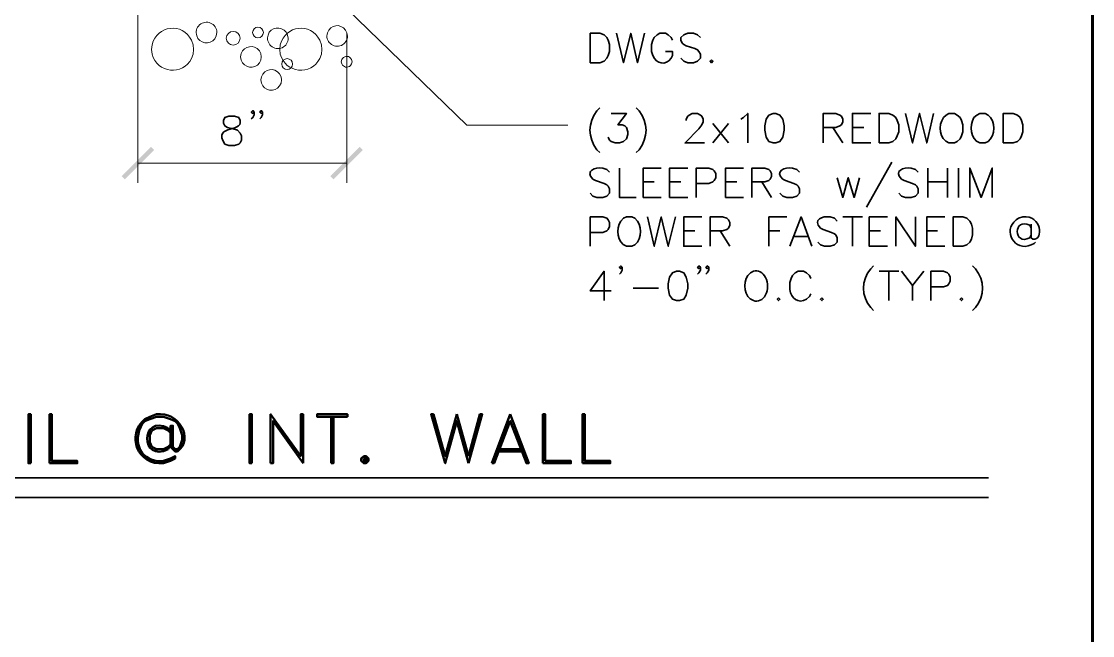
# Model space of a CAD drawing. Header units: inches. Extents: x 5 to 516, y -193 to 129.
# Drawn here: x 196.08 to 209.75, y -55.2 to -47.37 of the extents above; entities that cross this region are included whole.
import ezdxf

# ---------------------------------------------------------------- set-up
doc = ezdxf.new("R2010")
doc.units = ezdxf.units.IN
doc.header["$MEASUREMENT"] = 0
doc.layers.add('PDF3_Geometry', color=7, linetype='Continuous')
doc.layers.add('PDF3_Solid Fills', color=7, linetype='Continuous')

msp = doc.modelspace()

# ---------------------------------------------------------------- hatches: boundary and pattern name
at = {"layer": 'PDF3_Solid Fills', "transparency": 33554559}
for points in [[(197.7726143, -49.0057111), (197.7326168, -48.9657137), (197.359309, -49.3390247), (197.3993049, -49.3790205)], [(200.0191404, -49.3390231), (200.0591378, -49.3790205), (200.4357787, -49.0057095), (200.3957829, -48.9657137)]]:
    msp.add_hatch(color=256, dxfattribs=at).paths.add_polyline_path(points)

# ---------------------------------------------------------------- linework, layer by layer
at = {"layer": 'PDF3_Geometry', "lineweight": 50}
for points in [[(181.1703462, -32.9700706), (181.1703462, -77.8671928), (209.7451811, -77.8671928), (209.7451811, -32.9700706)], [(196.1993826, -52.9987835), (196.1993826, -52.3754902), (196.1693845, -52.3754902), (196.1693845, -52.9987835)], [(196.4393664, -52.9987887), (196.4393664, -52.3754953), (196.4660314, -52.3754953), (196.4660314, -52.9687906), (196.7926771, -52.9687906), (196.7926771, -52.9987887)], [(199.0192024, -52.9987835), (199.0192024, -52.3754902), (198.9892043, -52.3754902), (198.9892043, -52.9987835)], [(200.2391263, -52.4054882), (199.8524844, -52.4054882), (199.8524844, -52.3754902), (200.2391263, -52.3754902)], [(202.7322979, -52.9987887), (202.7322979, -52.3754953), (202.762296, -52.3754953), (202.762296, -52.9687906), (203.0889417, -52.9687906), (203.0889417, -52.9987887)], [(203.2356022, -52.9987887), (203.2356022, -52.3754953), (203.2656003, -52.3754953), (203.2656003, -52.9687906), (203.592246, -52.9687906), (203.592246, -52.9987887)], [(200.4457827, -52.9087947), (200.4157846, -52.9387928), (200.4157846, -52.9687909), (200.4457827, -52.998789), (200.4757808, -52.998789), (200.5057789, -52.9687909), (200.5057789, -52.9387928), (200.4757808, -52.9087947)], [(200.4457827, -52.9387882), (200.4457827, -52.9687863), (200.4757808, -52.9687863), (200.4757808, -52.9387882)]]:
    msp.add_lwpolyline(points, close=True, dxfattribs=at)
at = {"layer": 'PDF3_Geometry', "lineweight": 60}
msp.add_lwpolyline([(209.7451811, -32.9700706), (209.7451811, -77.8671928)], dxfattribs=at)
at = {"layer": 'PDF3_Geometry', "lineweight": 15}
for points in [[(197.7092909, -44.7559836), (201.7623644, -48.6890649), (203.0522817, -48.6890649)], [(197.5659625, -46.1958869), (197.5659625, -49.4223468)], [(200.2291286, -47.5258052), (200.2291286, -49.4223502)], [(197.5659625, -49.1723671), (200.229125, -49.1723671)]]:
    msp.add_lwpolyline(points, dxfattribs=at)
at = {"layer": 'PDF3_Geometry', "lineweight": 9}
for points in [[(198.5458994, -47.5858021), (198.5658981, -47.5491378), (198.5725643, -47.5058073, 1.1681275991), (198.3159141, -47.5491378)], [(199.225856, -47.5391355, 1.1826426265), (199.4825063, -47.5791329), (199.47584, -47.5391355), (199.4558413, -47.5024712)], [(199.9824739, -47.5124716, 1.1566789583), (200.2391241, -47.552469), (200.2324579, -47.5124716), (200.2157923, -47.4758073)]]:
    msp.add_lwpolyline(points, format="xyb", dxfattribs=at)
at = {"layer": 'PDF3_Geometry', "lineweight": 35}
for points in [[(203.3355917, -47.892447), (203.3355917, -47.5158044), (203.4589172, -47.5158044), (203.5122471, -47.5358032), (203.5489114, -47.5691344), (203.565577, -47.6057987), (203.5822426, -47.6591286), (203.5822426, -47.7491228), (203.565577, -47.8024527), (203.5489114, -47.8357839), (203.5122471, -47.8724482), (203.4589172, -47.892447)], [(204.8854937, -47.8557807), (204.865495, -47.8724463), (204.8854937, -47.8924451), (204.9021593, -47.8724463)], [(205.6687755, -48.539073), (205.6154456, -48.5590717), (205.5787812, -48.6124016), (205.5621157, -48.6990627), (205.5621157, -48.7523926), (205.5787812, -48.8423869), (205.6154456, -48.8957168), (205.6687755, -48.9157155), (205.7021067, -48.9157155), (205.7554366, -48.8957168), (205.7921009, -48.8423869), (205.8087665, -48.7523926), (205.8087665, -48.6990627), (205.7921009, -48.6124016), (205.7554366, -48.5590717), (205.7021067, -48.539073)], [(207.0220212, -48.9157171), (207.0220212, -48.5390746), (207.1453467, -48.5390746), (207.1986766, -48.5590733), (207.2353409, -48.5924045), (207.2520065, -48.6290688), (207.2720052, -48.6823988), (207.2720052, -48.772393), (207.2520065, -48.8257229), (207.2353409, -48.8623872), (207.1986766, -48.8957184), (207.1453467, -48.9157171)], [(208.6052531, -48.9157171), (208.6052531, -48.5390746), (208.7319116, -48.5390746), (208.7852415, -48.5590733), (208.8219058, -48.5924045), (208.8385714, -48.6290688), (208.855237, -48.6823988), (208.855237, -48.772393), (208.8385714, -48.8257229), (208.8219058, -48.8623872), (208.7852415, -48.8957184), (208.7319116, -48.9157171)], [(207.965293, -50.2322967), (207.965293, -49.8589873), (208.0886184, -49.8589873), (208.1419483, -49.8756529), (208.1786127, -49.9123172), (208.1986114, -49.9489815), (208.215277, -50.0023114), (208.215277, -50.0889725), (208.1986114, -50.1423024), (208.1786127, -50.1789668), (208.1419483, -50.2156311), (208.0886184, -50.2322967)], [(204.4388535, -50.5522767), (204.3855236, -50.5722754), (204.3488593, -50.6256053), (204.3321937, -50.7122664), (204.3321937, -50.7655964), (204.3488593, -50.8555906), (204.3855236, -50.9089205), (204.4388535, -50.9255861), (204.4755178, -50.9255861), (204.5288478, -50.9089205), (204.5621789, -50.8555906), (204.5821777, -50.7655964), (204.5821777, -50.7122664), (204.5621789, -50.6256053), (204.5288478, -50.5722754), (204.4755178, -50.5522767)], [(205.7387715, -50.8922546), (205.7221059, -50.9089202), (205.7387715, -50.9255858), (205.7554371, -50.9089202)], [(206.292074, -50.8922546), (206.2720753, -50.9089202), (206.292074, -50.9255858), (206.3087396, -50.9089202)], [(208.0719553, -50.8922546), (208.0552897, -50.9089202), (208.0719553, -50.9255858), (208.0886209, -50.9089202)]]:
    msp.add_lwpolyline(points, close=True, dxfattribs=at)
for points in [[(203.6722401, -47.5158028), (203.7622343, -47.8924453), (203.8522285, -47.5158028), (203.9388896, -47.8924453), (204.0288839, -47.5158028)], [(204.3855258, -47.6057968), (204.3688602, -47.5691325), (204.3321959, -47.5358013), (204.2955315, -47.5158025), (204.225536, -47.5158025), (204.1888717, -47.5358013), (204.1522074, -47.5691325), (204.1355418, -47.6057968), (204.1188762, -47.6591267), (204.1188762, -47.7491209), (204.1355418, -47.8024508)], [(204.742172, -47.5691373), (204.7055077, -47.5358061), (204.6521778, -47.5158074), (204.5821823, -47.5158074), (204.5288524, -47.5358061), (204.492188, -47.5691373), (204.492188, -47.6058017), (204.5088536, -47.642466), (204.5288524, -47.6591316), (204.5621836, -47.6757972), (204.6688434, -47.7124615), (204.7055077, -47.7291271), (204.7221733, -47.7491258), (204.742172, -47.782457), (204.742172, -47.8357869), (204.7055077, -47.8724512), (204.6521778, -47.8924499), (204.5821823, -47.8924499), (204.5288524, -47.8724512), (204.492188, -47.8357869)], [(204.3688602, -47.835782), (204.3855258, -47.8024508), (204.3855258, -47.7491209), (204.2955315, -47.7491209)], [(199.049198, -48.5224047), (199.0325324, -48.5390703), (199.0125337, -48.5224047), (199.0325324, -48.502406), (199.049198, -48.5224047), (199.049198, -48.5557359), (199.0325324, -48.5924002), (199.0125337, -48.6090658)], [(199.1558603, -48.5224047), (199.1391947, -48.5390703), (199.1191959, -48.5224047), (199.1391947, -48.502406), (199.1558603, -48.5224047), (199.1558603, -48.5557359), (199.1391947, -48.5924002), (199.1191959, -48.6090658)], [(203.4589223, -48.4690769), (203.422258, -48.5057412)], [(203.922224, -48.4690769), (203.9588884, -48.5057412)], [(198.8525469, -48.5924048), (198.799217, -48.5757392), (198.7258884, -48.5757392), (198.6725585, -48.5924048), (198.6558929, -48.6290691), (198.6558929, -48.6624003), (198.6725585, -48.6990646), (198.7092228, -48.7190633), (198.7825514, -48.7357289), (198.8358813, -48.7523945), (198.8692125, -48.7890589), (198.8892112, -48.8257232), (198.8892112, -48.8790531), (198.8692125, -48.9123843), (198.8525469, -48.932383), (198.799217, -48.9490486), (198.7258884, -48.9490486), (198.6725585, -48.932383)], [(203.602244, -48.539073), (203.7988981, -48.539073), (203.6889051, -48.6823971), (203.742235, -48.6823971), (203.7788994, -48.6990627), (203.7988981, -48.7190614), (203.8155637, -48.7723914), (203.8155637, -48.8090557), (203.7988981, -48.8623856), (203.7622338, -48.8957168), (203.7089038, -48.9157155), (203.6555739, -48.9157155), (203.602244, -48.8957168), (203.5822453, -48.8790512), (203.5655797, -48.8423869)], [(204.5621841, -48.6290669), (204.5621841, -48.6124013), (204.5821828, -48.575737), (204.5988484, -48.5590714), (204.6355127, -48.5390727), (204.7055082, -48.5390727), (204.7421726, -48.5590714), (204.7588382, -48.575737), (204.7755038, -48.6124013), (204.7755038, -48.6457325), (204.7588382, -48.6823969), (204.7221738, -48.7357268), (204.5455185, -48.9157152), (204.7955025, -48.9157152)], [(205.2588015, -48.6123986), (205.2921327, -48.5923999), (205.3454626, -48.53907), (205.3454626, -48.9157125)], [(206.3087355, -48.9157171), (206.3087355, -48.5390746), (206.4687253, -48.5390746), (206.5220552, -48.5590733), (206.5420539, -48.5757389), (206.5587195, -48.6124032), (206.5587195, -48.6457344), (206.5420539, -48.6823988), (206.5220552, -48.6990644), (206.4687253, -48.7190631), (206.3087355, -48.7190631)], [(206.9153617, -48.9157171), (206.6820433, -48.9157171), (206.6820433, -48.5390746), (206.9153617, -48.5390746)], [(207.3586696, -48.539073), (207.4486638, -48.9157155), (207.538658, -48.539073), (207.6286523, -48.9157155), (207.7153134, -48.539073)], [(207.9119653, -48.9157155), (207.9819608, -48.9157155), (208.0186251, -48.8957168), (208.0552894, -48.8623856), (208.071955, -48.8257213), (208.0886206, -48.7723914), (208.0886206, -48.6823971), (208.071955, -48.6290672), (208.0552894, -48.5924029), (208.0186251, -48.5590717), (207.9819608, -48.539073), (207.9119653, -48.539073), (207.8753009, -48.5590717), (207.8419698, -48.5924029)], [(208.4119376, -48.5590717), (208.3752732, -48.539073), (208.3052777, -48.539073), (208.2686134, -48.5590717), (208.2319491, -48.5924029)], [(205.0988115, -48.6657332), (204.9021574, -48.9157171)], [(204.902162, -48.6657332), (205.0988161, -48.9157171)], [(206.4320593, -48.7190609), (206.5587179, -48.915715)], [(206.6820433, -48.7190609), (206.8253675, -48.7190609)], [(208.3052777, -48.9157155), (208.3752732, -48.9157155), (208.4119376, -48.8957168)], [(203.422258, -49.0023761), (203.4589223, -49.0390404)], [(203.9588884, -49.0023761), (203.922224, -49.0390404)], [(207.1820113, -49.1623647), (206.8620318, -49.7323282)], [(203.5822461, -49.2890249), (203.5489149, -49.2523606), (203.495585, -49.235695)], [(203.7089063, -49.2356972), (203.7089063, -49.6090066), (203.9222259, -49.6090066)], [(204.2422033, -49.6090049), (204.012218, -49.6090049), (204.012218, -49.2356955), (204.2422033, -49.2356955)], [(204.5821779, -49.6090049), (204.3488596, -49.6090049), (204.3488596, -49.2356955), (204.5821779, -49.2356955)], [(204.6888375, -49.6090049), (204.6888375, -49.2356955), (204.8488272, -49.2356955), (204.9021572, -49.2523611), (204.9188227, -49.2690267), (204.9388215, -49.305691), (204.9388215, -49.359021), (204.9188227, -49.3956853), (204.9021572, -49.4123509), (204.8488272, -49.4323496), (204.6888375, -49.4323496)], [(205.2921373, -49.6090049), (205.062152, -49.6090049), (205.062152, -49.2356955), (205.2921373, -49.2356955)], [(205.3987936, -49.6090049), (205.3987936, -49.2356955), (205.5621165, -49.2356955), (205.6154464, -49.2523611), (205.632112, -49.2690267), (205.6487776, -49.305691), (205.6487776, -49.3423554), (205.632112, -49.3790197), (205.6154464, -49.3956853), (205.5621165, -49.4123509), (205.3987936, -49.4123509)], [(206.0054238, -49.2890249), (205.9720926, -49.2523606), (205.9154296, -49.235695)], [(207.5186596, -49.2890249), (207.4853284, -49.2523606), (207.4319985, -49.235695)], [(207.6453198, -49.2356972), (207.6453198, -49.6090066)], [(207.8953037, -49.2356972), (207.8953037, -49.6090066)], [(208.0352891, -49.2356972), (208.0352891, -49.6090066)], [(208.1786175, -49.6090049), (208.1786175, -49.2356955), (208.3219417, -49.6090049), (208.4652658, -49.2356955), (208.4652658, -49.6090049)], [(203.3689265, -49.3790191), (203.4055908, -49.3956847), (203.5122506, -49.432349), (203.5489149, -49.4490146), (203.5655805, -49.4656802), (203.5822461, -49.5023446), (203.5822461, -49.5556745), (203.5489149, -49.5923388), (203.495585, -49.6090044), (203.4222564, -49.6090044), (203.3689265, -49.5923388), (203.3355953, -49.5556745)], [(204.012218, -49.4123487), (204.152209, -49.4123487)], [(204.3488596, -49.4123487), (204.4921837, -49.4123487)], [(205.062152, -49.4123487), (205.2054762, -49.4123487)], [(205.5254538, -49.4123487), (205.6487792, -49.6090028)], [(205.7921042, -49.3790191), (205.8287685, -49.3956847), (205.9354283, -49.432349), (205.9720926, -49.4490146), (205.9887582, -49.4656802), (206.0054238, -49.5023446), (206.0054238, -49.5556745), (205.9720926, -49.5923388), (205.9154296, -49.6090044), (205.8454341, -49.6090044), (205.7921042, -49.5923388), (205.7554398, -49.5556745)], [(206.4853939, -49.359021), (206.5587225, -49.6090049), (206.628718, -49.359021), (206.7020466, -49.6090049), (206.7720421, -49.359021)], [(207.3053399, -49.3790191), (207.3420042, -49.3956847), (207.4486641, -49.432349), (207.4853284, -49.4490146), (207.501994, -49.4656802), (207.5186596, -49.5023446), (207.5186596, -49.5556745), (207.4853284, -49.5923388), (207.4319985, -49.6090044), (207.3586698, -49.6090044), (207.3053399, -49.5923388), (207.2720087, -49.5556745)], [(207.6453198, -49.4123487), (207.8953037, -49.4123487)], [(203.3355917, -50.2322967), (203.3355917, -49.8589873), (203.4955815, -49.8589873), (203.5489114, -49.8756529), (203.565577, -49.8956516), (203.5822426, -49.9289828), (203.5822426, -49.9823127), (203.565577, -50.018977), (203.5489114, -50.0356426), (203.4955815, -50.0556413), (203.3355917, -50.0556413)], [(203.9055533, -49.8756545), (203.868889, -49.8589889), (203.7988935, -49.8589889), (203.7622292, -49.8756545), (203.7255648, -49.9123188)], [(204.0655457, -49.8589889), (204.1522069, -50.2322983), (204.2422011, -49.8589889), (204.3321953, -50.2322983), (204.4221896, -49.8589889)], [(204.7588395, -50.2322967), (204.5288543, -50.2322967), (204.5288543, -49.8589873), (204.7588395, -49.8589873)], [(204.8654958, -50.2322967), (204.8654958, -49.8589873), (205.0254856, -49.8589873), (205.0788155, -49.8756529), (205.0988142, -49.8956516), (205.1154798, -49.9289828), (205.1154798, -49.9656471), (205.0988142, -50.0023114), (205.0788155, -50.018977), (205.0254856, -50.0356426), (204.8654958, -50.0356426)], [(205.6154477, -50.2322967), (205.6154477, -49.8589873), (205.845433, -49.8589873)], [(205.8820932, -50.2322967), (206.0254174, -49.8589873), (206.1654084, -50.2322967)], [(206.4853939, -49.9123166), (206.4520627, -49.8756523), (206.3987327, -49.8589867)], [(206.5587195, -49.8589889), (206.8087035, -49.8589889)], [(206.6820433, -49.8589889), (206.6820433, -50.2322983)], [(207.1286862, -50.2322967), (206.8953678, -50.2322967), (206.8953678, -49.8589873), (207.1286862, -49.8589873)], [(207.2353458, -50.2322967), (207.2353458, -49.8589873), (207.4853297, -50.2322967), (207.4853297, -49.8589873)], [(207.8586367, -50.2322967), (207.6286515, -50.2322967), (207.6286515, -49.8589873), (207.8586367, -49.8589873)], [(208.8552395, -49.8589886), (208.8019096, -49.8756542), (208.7685784, -49.8956529)], [(206.2720742, -50.0023109), (206.3087385, -50.0189765), (206.4153983, -50.0556408), (206.4520627, -50.0723064), (206.4687283, -50.088972), (206.4853939, -50.1256363), (206.4853939, -50.1789662), (206.4520627, -50.2156305), (206.3987327, -50.2322961), (206.3254041, -50.2322961), (206.2720742, -50.2156305), (206.238743, -50.1789662)], [(208.9618993, -50.0023106), (208.9452337, -49.9656463)], [(208.9618993, -49.9489829), (208.9618993, -50.1256382), (208.981898, -50.1423038)], [(204.5288543, -50.0356472), (204.6688453, -50.0356472)], [(204.992156, -50.0356472), (205.1154814, -50.2323013)], [(205.6154477, -50.0356472), (205.7554388, -50.0356472)], [(205.9354278, -50.1089729), (206.1120831, -50.1089729)], [(206.8953678, -50.0356472), (207.038692, -50.0356472)], [(207.6286515, -50.0356472), (207.7686425, -50.0356472)], [(208.9452337, -50.125636), (208.9618993, -50.0889717)], [(203.7988935, -50.2322983), (203.868889, -50.2322983), (203.9055533, -50.2156327)], [(208.9618993, -50.2156324), (208.9985636, -50.1956337), (209.0152292, -50.1789681)], [(203.5122501, -50.9255861), (203.5122501, -50.5522767), (203.3355947, -50.8022607), (203.6022443, -50.8022607)], [(203.7422361, -50.498949), (203.7255705, -50.5189477), (203.7089049, -50.498949), (203.7255705, -50.4822834), (203.7422361, -50.498949), (203.7422361, -50.5356133), (203.7255705, -50.5722776), (203.7089049, -50.5889432)], [(204.742172, -50.498949), (204.7221733, -50.5189477), (204.7055077, -50.498949), (204.7221733, -50.4822834), (204.742172, -50.498949), (204.742172, -50.5356133), (204.7221733, -50.5722776), (204.7055077, -50.5889432)], [(204.8488275, -50.498949), (204.8288288, -50.5189477), (204.8121632, -50.498949), (204.8288288, -50.4822834), (204.8488275, -50.498949), (204.8488275, -50.5356133), (204.8288288, -50.5722776), (204.8121632, -50.5889432)], [(205.4187915, -50.5522767), (205.3821272, -50.5722754), (205.3454629, -50.6056066)], [(206.1487455, -50.6422707), (206.1320799, -50.6056063), (206.0954156, -50.5722751), (206.0587513, -50.5522764), (205.9887558, -50.5522764), (205.9520915, -50.5722751), (205.9154271, -50.6056063), (205.8987615, -50.6422707), (205.882096, -50.6956006), (205.882096, -50.7855948)], [(207.0220212, -50.5522767), (207.2720052, -50.5522767)], [(207.1453518, -50.5522767), (207.1453518, -50.9255861)], [(207.3053418, -50.5522767), (207.448666, -50.7322652), (207.448666, -50.9255861)], [(207.5919852, -50.5522767), (207.4486611, -50.7322652)], [(207.6819792, -50.9255845), (207.6819792, -50.5522751), (207.8419689, -50.5522751), (207.8952989, -50.5722738), (207.9119645, -50.5889394), (207.92863, -50.6256037), (207.92863, -50.6789336), (207.9119645, -50.7122648), (207.8952989, -50.7322635), (207.8419689, -50.7489291), (207.6819792, -50.7489291)], [(208.215277, -50.4822806), (208.2519413, -50.518945)], [(203.8855578, -50.7655945), (204.2055373, -50.7655945)], [(206.0954156, -50.9089202), (206.1320799, -50.8722559), (206.1487455, -50.8389247)], [(208.2519413, -51.0155798), (208.215277, -51.0522441)], [(208.4152696, -53.1854426), (184.3334802, -53.1854426), (202.8089616, -53.1854426)], [(208.4152696, -53.4354265), (184.3334802, -53.4354265), (202.8089616, -53.4354265)]]:
    msp.add_lwpolyline(points, dxfattribs=at)
at = {"layer": 'PDF3_Geometry', "lineweight": 9}
for points in [[(197.7459526, -47.6624585), (197.7392863, -47.7224546), (197.7459526, -47.7824508)], [(198.2492536, -47.8391138), (198.2692523, -47.7824508), (198.2759186, -47.7224546), (198.2692523, -47.6624585), (198.2492536, -47.6057954)], [(199.3825121, -47.6624585), (199.3758459, -47.7224546), (199.3825121, -47.7824508)], [(199.8858132, -47.8391138), (199.9058119, -47.7824508), (199.9124781, -47.7224546), (199.9058119, -47.6624585), (199.8858132, -47.6057954)], [(198.8825485, -47.7757908), (198.8758823, -47.8191213), (198.8825485, -47.8591187)], [(199.1158669, -47.8957831), (199.1325325, -47.8591187), (199.1391987, -47.8191213), (199.1325325, -47.7757908), (199.1158669, -47.7391264)], [(200.1657931, -47.8524501), (200.1591268, -47.879115), (200.1657931, -47.90578)], [(200.2791191, -47.9291118), (200.2924516, -47.90578), (200.2991179, -47.879115), (200.2924516, -47.8524501), (200.2791191, -47.8324514)], [(199.142528, -48.0724333), (199.1358618, -48.1124307), (199.142528, -48.1524281)], [(199.3725133, -48.1890924), (199.392512, -48.1524281), (199.3991783, -48.1124307), (199.392512, -48.0724333), (199.3725133, -48.0357689)]]:
    msp.add_lwpolyline(points, dxfattribs=at)
at = {"layer": 'PDF3_Geometry', "lineweight": 35}
msp.add_lwpolyline([(206.9486956, -50.4822806), (206.9153644, -50.518945, 0.3716442953), (206.9153644, -51.0155798), (206.9486956, -51.0522441)], format="xyb", dxfattribs=at)
at = {"layer": 'PDF3_Geometry', "lineweight": 50}
for points in [[(197.6259586, -52.4921502), (197.6559567, -52.4621521), (197.7159528, -52.4354871), (197.802614, -52.405489), (197.8926082, -52.405489), (197.9826024, -52.4354871), (198.0392655, -52.4621521), (198.0692635, -52.4921502), (198.0992616, -52.5521463), (198.1292597, -52.6421405), (198.1292597, -52.7021367), (198.0992616, -52.7887978), (198.0692635, -52.8187959), (198.0392655, -52.8187959), (198.0126005, -52.7887978), (198.0126005, -52.5221482), (197.9826024, -52.5221482), (197.9826024, -52.7887978), (198.0392655, -52.848794), (198.0692635, -52.848794)], [(197.802614, -52.375491), (197.7159528, -52.405489), (197.6559567, -52.4354871)], [(199.672493, -52.9987835), (199.672493, -52.3754902), (199.6424949, -52.3754902), (199.6424949, -52.9087893), (199.2591862, -52.3754902), (199.2591862, -52.9987835)], [(199.6724952, -52.9987868), (199.2891864, -52.4621545), (199.2891864, -52.9987868), (199.2591883, -52.9987868)], [(200.0591362, -52.4054904), (200.0591362, -52.9987857), (200.0291381, -52.9987857)], [(200.0291428, -52.4054904), (200.0291428, -52.9987857)], [(201.7823621, -52.9987887), (201.6323717, -52.4621564), (201.4857144, -52.9987887), (201.3057259, -52.3754953), (201.335724, -52.3754953), (201.4857144, -52.9087945), (201.6323717, -52.3754953)], [(201.6323657, -52.3754902), (201.7823561, -52.9087893)], [(201.7823631, -52.9987835), (201.9590185, -52.3754902), (201.9290204, -52.3754902), (201.7823631, -52.9087893)], [(202.3156579, -52.3754902), (202.0790064, -52.9987835)], [(202.3156579, -52.3754934), (202.5523094, -52.9987868), (202.5223114, -52.9987868), (202.3156579, -52.4621545), (202.1090045, -52.9987868), (202.0790064, -52.9987868)], [(197.9526043, -52.8187956), (197.9826024, -52.7621326), (197.9526043, -52.7887975), (197.8926082, -52.8187956), (197.802614, -52.8187956), (197.7426178, -52.7887975), (197.7159528, -52.7321345), (197.7159528, -52.6421403), (197.7426178, -52.5821441), (197.802614, -52.552146), (197.8926082, -52.552146), (197.9526043, -52.5821441), (197.9826024, -52.6121422), (197.9526043, -52.552146)], [(202.1390064, -52.8487942), (202.4956502, -52.8487942)], [(202.1689999, -52.8188008), (202.4656475, -52.8188008)], [(197.8926082, -52.9987843), (197.9826024, -52.9687863), (198.0392655, -52.9387882), (198.0392655, -52.9087901), (197.9826024, -52.9387882), (197.8926082, -52.9687863)]]:
    msp.add_lwpolyline(points, dxfattribs=at)
at = {"layer": 'PDF3_Geometry', "lineweight": 9}
for centre, radius in [((198.7813637, -47.5812629), 0.0878722), ((199.0975336, -47.5074738), 0.0683493), ((199.469827, -47.9098157), 0.0693469)]:
    msp.add_circle(centre, radius, dxfattribs=at)
at = {"layer": 'PDF3_Geometry', "lineweight": 35}
msp.add_ellipse((205.4557021, -50.7397329), major_axis=(-0.0052642, 0.1930863), ratio=0.7458719094, start_param=2.8460425615, end_param=6.505663579, dxfattribs=at)
at = {"layer": 'PDF3_Geometry', "lineweight": 9}
for points in [[(198.2492536, -47.6057954), (198.1340388, -47.3729215), (197.8108928, -47.416252), (197.7459526, -47.6624585)], [(199.4558413, -47.5024712), (199.3974006, -47.4191987), (199.2523543, -47.4365865), (199.225856, -47.5391355)], [(199.8858132, -47.6057954), (199.7705984, -47.3729215), (199.4474524, -47.416252), (199.3825121, -47.6624585)], [(200.2157923, -47.4758073), (200.1466856, -47.3865908), (200.023638, -47.4042563), (199.9824739, -47.5124716)], [(198.3159141, -47.5491378), (198.3460233, -47.6482426), (198.4839589, -47.6720744), (198.5458994, -47.5858021)], [(199.1158669, -47.7391264), (199.0441493, -47.6539652), (198.9244347, -47.675575), (198.8825485, -47.7757908)], [(197.7459526, -47.7824508), (197.8073375, -48.0275462), (198.1403717, -48.0642105), (198.2492536, -47.8391138)], [(199.3825121, -47.7824508), (199.4438971, -48.0275462), (199.7769313, -48.0642105), (199.8858132, -47.8391138)], [(200.2791191, -47.8324514), (200.2437325, -47.7978425), (200.1925136, -47.8061753), (200.1657931, -47.8524501)], [(198.8825485, -47.8591187), (198.9184351, -47.9618344), (199.0543153, -47.9794444), (199.1158669, -47.8957831)], [(199.3725133, -48.0357689), (199.307573, -47.9459414), (199.1752482, -47.9675511), (199.142528, -48.0724333)], [(200.1657931, -47.90578), (200.1914025, -47.9529992), (200.2361219, -47.9618319), (200.2791191, -47.9291118)], [(199.142528, -48.1524281), (199.1690264, -48.2549771), (199.3140726, -48.2723649), (199.3725133, -48.1890924)]]:
    msp.add_open_spline(points, degree=3, dxfattribs=at)
at = {"layer": 'PDF3_Geometry', "lineweight": 35}
for points in [[(204.1355418, -47.8024508), (204.1785946, -47.9088885), (204.2974203, -47.9343313), (204.3688602, -47.835782)], [(203.422258, -48.5057412), (203.3034323, -48.6593981), (203.3034323, -48.8487193), (203.422258, -49.0023761)], [(203.9588884, -48.5057412), (204.0777141, -48.6593981), (204.0777141, -48.8487193), (203.9588884, -49.0023761)], [(198.6725585, -48.932383), (198.5040137, -48.6595672), (198.9709282, -48.8050023), (198.8525469, -48.5924048)], [(207.8419698, -48.5924029), (207.7721964, -48.6898966), (207.7915841, -48.8700518), (207.9119653, -48.9157155)], [(208.2319491, -48.5924029), (208.1712308, -48.6926187), (208.1805635, -48.8706628), (208.3052777, -48.9157155)], [(208.4119376, -48.8957168), (208.5102646, -48.8217215), (208.5102646, -48.633067), (208.4119376, -48.5590717)], [(203.495585, -49.235695), (203.3948692, -49.2194738), (203.2694328, -49.2700261), (203.3689265, -49.3790191)], [(205.9154296, -49.235695), (205.8190469, -49.2211959), (205.6847777, -49.2705261), (205.7921042, -49.3790191)], [(207.4319985, -49.235695), (207.3312827, -49.2194738), (207.2058463, -49.2700261), (207.3053399, -49.3790191)], [(203.9055533, -50.2156327), (204.0037692, -50.1306937), (204.0038248, -49.9605935), (203.9055533, -49.8756545)], [(206.3987327, -49.8589867), (206.298017, -49.8427656), (206.1725806, -49.8933179), (206.2720742, -50.0023109)], [(208.9452337, -49.9656463), (208.7299697, -49.8608197), (208.7299142, -50.2304626), (208.9452337, -50.125636)], [(208.981898, -50.1423038), (209.1288886, -50.1564696), (209.0945019, -49.8313237), (208.8552395, -49.8589886)], [(203.7255648, -49.9123188), (203.6588469, -50.0122013), (203.6745681, -50.1871345), (203.7988935, -50.2322983)], [(208.7685784, -49.8956529), (208.591312, -50.036255), (208.7540237, -50.3067377), (208.9618993, -50.2156324)], [(208.2519413, -50.518945), (208.370767, -50.6726018), (208.370767, -50.861923), (208.2519413, -51.0155798)], [(205.3454629, -50.6056066), (205.2854112, -50.7018227), (205.2935773, -50.8859775), (205.4187915, -50.9255861)], [(205.882096, -50.7855948), (205.9002059, -50.8942545), (205.988978, -50.9701385), (206.0954156, -50.9089202)]]:
    msp.add_open_spline(points, degree=3, dxfattribs=at)
at = {"layer": 'PDF3_Geometry', "lineweight": 50}
for points in [[(198.0692635, -52.848794), (198.2896383, -52.6848045), (198.0813739, -52.331216), (197.802614, -52.375491)], [(197.6559567, -52.4354871), (197.4085281, -52.6353632), (197.5606295, -53.0338377), (197.8926082, -52.9987843)], [(197.9526043, -52.552146), (197.5966272, -52.3672135), (197.5958494, -53.0038393), (197.9526043, -52.8187956)], [(197.8926082, -52.9687863), (197.60496, -53.0001176), (197.4783014, -52.7219688), (197.6259586, -52.4921502)]]:
    msp.add_open_spline(points, degree=3, dxfattribs=at)

doc.saveas('drawing.dxf')
